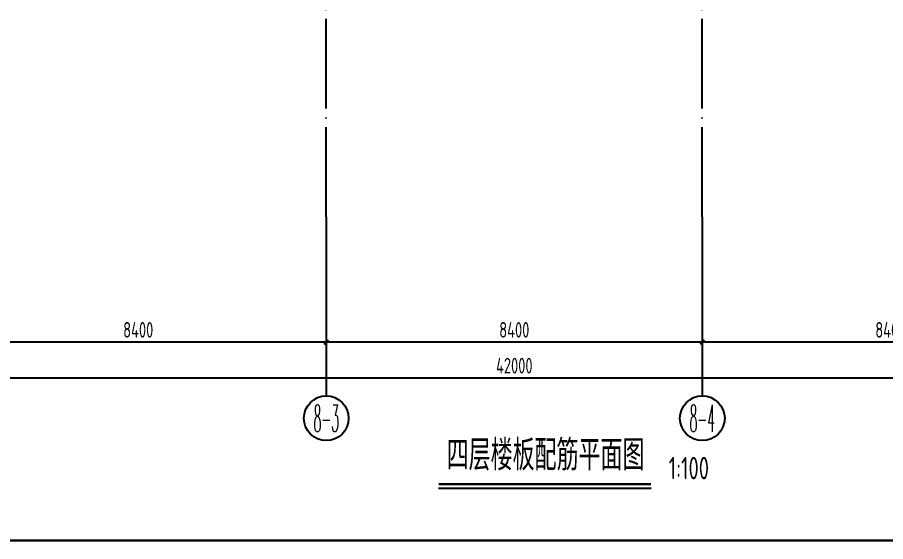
# Model space of a CAD drawing. Extents: x -765033 to 1614171, y -1073 to 729564.
# Drawn here: x 1327454 to 1346849, y 164637 to 176349 of the extents above; entities that cross this region are included whole.
import ezdxf
from ezdxf.enums import TextEntityAlignment as Align

# ---------------------------------------------------------------- set-up
doc = ezdxf.new("R2010")
doc.units = 0
doc.header["$LTSCALE"] = 1000
doc.header["$MEASUREMENT"] = 0
doc.linetypes.add('109-34 轴网$0$L1$0$$AUDIT_BAD_LTYPE1', pattern=[0])
doc.linetypes.add('DOTE', pattern=[2.42, 2, -0.2, 0.02, -0.2])
doc.layers.get('Defpoints').update_dxf_attribs({"color": 167})
for name, color, linetype in [('a-dote', 14, 'DOTE'), ('a-dote-dim', 3, 'Continuous'), ('s-dim', 3, 'Continuous'), ('s-dote-text', 7, 'Continuous'), ('s-num', 90, 'Continuous'), ('结-尺寸标注', 3, 'Continuous')]:
    doc.layers.add(name, color=color, linetype=linetype)
doc.styles.add('TSSD_Axis', font='Complex.shx', dxfattribs={"width": 0.7, "bigfont": 'hztxt.shx'})
doc.styles.add('TSSD_Dimension', font='tssdeng.shx', dxfattribs={"width": 0.7, "bigfont": 'Hztxt.shx'})
doc.styles.add('TSSD_NORM', font='tssdeng.shx', dxfattribs={"bigfont": 'hztxt.shx'})
doc.styles.add('黑体', font='', dxfattribs={"width": 0.6})
doc.styles.get('黑体').set_extended_font_data('SimSun')
doc.dimstyles.new('TSSD_100_100', dxfattribs={"dimtxt": 300, "dimasz": 100, "dimexe": 100, "dimexo": 250, "dimgap": 100, "dimtad": 1, "dimdec": 0, "dimzin": 0, "dimdsep": 46, "dimtxsty": 'TSSD_Dimension', "dimblk": 'ARCHTICK', "dimblk1": 'ARCHTICK', "dimblk2": 'ARCHTICK', "dimcen": 0, "dimdle": 100, "dimclrt": 7, "dimadec": 0, "dimazin": 0, "dimtfac": 1, "dimtdec": 0, "dimtix": 1, "dimtmove": 2, "dimatfit": 3, "dimfxl": 1, "dimtolj": 1, "dimtzin": 0, "dimarcsym": 0})

# ---------------------------------------------------------------- blocks, each defined once
blk = doc.blocks.new('图框-A1')
at = {"const_width": 0.5}
blk.add_lwpolyline([(766, 584), (25, 584), (25, 10), (766, 10)], close=True, dxfattribs=at)
blk = doc.blocks.new('_ArchTick')
at = {"color": 0, "linetype": 'ByBlock', "const_width": 0.4}
blk.add_lwpolyline([(-0.5, -0.5), (0.5, 0.5)], dxfattribs=at)
blk = doc.blocks.new('*D1017')
at = {"layer": 'Defpoints', "color": 0, "transparency": 16777216}
for p in [(25200, -6200), (33600, -6200), (25200, -8400)]:
    blk.add_point(p, dxfattribs=at)
at = {"layer": 's-dim', "color": 0, "lineweight": -2, "transparency": 16777216}
for p, q in [((25200, -6450), (25200, -8500)), ((33600, -6450), (33600, -8500)), ((33700, -8400), (25100, -8400))]:
    blk.add_line(p, q, dxfattribs=at)
at = {"layer": 's-dim', "color": 0, "lineweight": -2, "transparency": 16777216, "xscale": 100, "yscale": 100, "zscale": 100, "rotation": 180}
blk.add_blockref('_ArchTick', (25200, -8400), dxfattribs=at)
at = {"layer": 's-dim', "color": 0, "lineweight": -2, "transparency": 16777216, "xscale": 100, "yscale": 100, "zscale": 100}
blk.add_blockref('_ArchTick', (33600, -8400), dxfattribs=at)
at = {"layer": 's-dim', "color": 7, "transparency": 16777216, "insert": (29400, -8125), "char_height": 350, "attachment_point": 5, "style": 'TSSD_Dimension'}
blk.add_mtext('\\A1;8400', dxfattribs=at)
blk = doc.blocks.new('*D1018')
at = {"layer": 'Defpoints', "color": 0, "transparency": 16777216}
for p in [(16800, -6200), (25200, -6200), (16800, -8400)]:
    blk.add_point(p, dxfattribs=at)
at = {"layer": 's-dim', "color": 0, "lineweight": -2, "transparency": 16777216}
for p, q in [((16800, -6450), (16800, -8500)), ((25200, -6450), (25200, -8500)), ((25300, -8400), (16700, -8400))]:
    blk.add_line(p, q, dxfattribs=at)
at = {"layer": 's-dim', "color": 0, "lineweight": -2, "transparency": 16777216, "xscale": 100, "yscale": 100, "zscale": 100, "rotation": 180}
blk.add_blockref('_ArchTick', (16800, -8400), dxfattribs=at)
at = {"layer": 's-dim', "color": 0, "lineweight": -2, "transparency": 16777216, "xscale": 100, "yscale": 100, "zscale": 100}
blk.add_blockref('_ArchTick', (25200, -8400), dxfattribs=at)
at = {"layer": 's-dim', "color": 7, "transparency": 16777216, "insert": (21000, -8125), "char_height": 350, "attachment_point": 5, "style": 'TSSD_Dimension'}
blk.add_mtext('\\A1;8400', dxfattribs=at)
blk = doc.blocks.new('*D1019')
at = {"layer": 'Defpoints', "color": 0, "transparency": 16777216}
for p in [(8400, -6200), (16800, -6200), (8400, -8400)]:
    blk.add_point(p, dxfattribs=at)
at = {"layer": 's-dim', "color": 0, "lineweight": -2, "transparency": 16777216}
for p, q in [((8400, -6450), (8400, -8500)), ((16800, -6450), (16800, -8500)), ((16900, -8400), (8300, -8400))]:
    blk.add_line(p, q, dxfattribs=at)
at = {"layer": 's-dim', "color": 0, "lineweight": -2, "transparency": 16777216, "xscale": 100, "yscale": 100, "zscale": 100, "rotation": 180}
blk.add_blockref('_ArchTick', (8400, -8400), dxfattribs=at)
at = {"layer": 's-dim', "color": 0, "lineweight": -2, "transparency": 16777216, "xscale": 100, "yscale": 100, "zscale": 100}
blk.add_blockref('_ArchTick', (16800, -8400), dxfattribs=at)
at = {"layer": 's-dim', "color": 7, "transparency": 16777216, "insert": (12600, -8125), "char_height": 350, "attachment_point": 5, "style": 'TSSD_Dimension'}
blk.add_mtext('\\A1;8400', dxfattribs=at)
blk = doc.blocks.new('*D1037')
at = {"layer": 'a-dote-dim', "color": 0, "lineweight": -2, "transparency": 16777216}
for p, q in [((0, -5650), (0, -9300)), ((42000, -5650), (42000, -9300)), ((-100, -9200), (42100, -9200))]:
    blk.add_line(p, q, dxfattribs=at)
at = {"layer": 'Defpoints', "color": 0, "transparency": 16777216}
for p in [(0, -5400), (42000, -5400), (42000, -9200)]:
    blk.add_point(p, dxfattribs=at)
at = {"layer": 'a-dote-dim', "color": 0, "lineweight": -2, "transparency": 16777216, "xscale": 100, "yscale": 100, "zscale": 100, "rotation": 180}
blk.add_blockref('_ArchTick', (0, -9200), dxfattribs=at)
at = {"layer": 'a-dote-dim', "color": 0, "lineweight": -2, "transparency": 16777216, "xscale": 100, "yscale": 100, "zscale": 100}
blk.add_blockref('_ArchTick', (42000, -9200), dxfattribs=at)
at = {"layer": 'a-dote-dim', "color": 7, "transparency": 16777216, "insert": (21000, -8925), "char_height": 350, "attachment_point": 5, "style": 'TSSD_Dimension'}
blk.add_mtext('\\A1;42000', dxfattribs=at)
blk = doc.blocks.new('ts_axno')
at = {"color": 0, "linetype": 'ByBlock', "lineweight": -2}
blk.add_circle((0, 0), 0.5, dxfattribs=at)
at = {"color": 0, "linetype": 'ByBlock', "lineweight": -2, "style": 'TSSD_Axis', "width": 0.7}
blk.add_attdef('A', text='', height=0.6, dxfattribs=at).set_placement((0, 0), align=Align.MIDDLE_CENTER)
blk = doc.blocks.new('A$C45ED3BFD')
at = {"layer": 'a-dote'}
for p, q in [((16800, -5600), (16800, 37800)), ((25200, -5600), (25200, 37800))]:
    blk.add_line(p, q, dxfattribs=at)
at = {"layer": 's-dote-text'}
for p, q in [((16800, -5600), (16800, -9600)), ((25200, -5600), (25200, -9600))]:
    blk.add_line(p, q, dxfattribs=at)
ref = blk.add_blockref('ts_axno', (16800, -10100), dxfattribs=dict(at, xscale=1000, yscale=1000, zscale=1000))
ref.add_attrib('3', '8-3', dxfattribs={"height": 600, "rotation": 360, "style": 'TSSD_Axis', "width": 0.333333}).set_placement((16800, -10100), align=Align.MIDDLE_CENTER)
ref = blk.add_blockref('ts_axno', (25200, -10100), dxfattribs=dict(at, xscale=1000, yscale=1000, zscale=1000))
ref.add_attrib('4', '8-4', dxfattribs={"height": 600, "rotation": 360, "style": 'TSSD_Axis', "width": 0.333333}).set_placement((25200, -10100), align=Align.MIDDLE_CENTER)
at = {"layer": 'a-dote-dim'}
dim = blk.add_linear_dim(base=(42000, -9200), p1=(0, -5400), p2=(42000, -5400), angle=180, dimstyle='TSSD_100_100', dxfattribs=at)
dim.commit()
dim.dimension.update_dxf_attribs({"geometry": '*D1037', "text_midpoint": (21000, -8925)})
at = {"layer": 's-dim'}
for base, p1, p2, picture, middle in [((8400, -8400), (16800, -6200), (8400, -6200), '*D1019', (12600, -8125)), ((16800, -8400), (25200, -6200), (16800, -6200), '*D1018', (21000, -8125)), ((25200, -8400), (33600, -6200), (25200, -6200), '*D1017', (29400, -8125))]:
    dim = blk.add_linear_dim(base=base, p1=p1, p2=p2, dimstyle='TSSD_100_100', dxfattribs=at)
    dim.commit()
    dim.dimension.update_dxf_attribs({"geometry": picture, "text_midpoint": middle})

msp = doc.modelspace()

# ---------------------------------------------------------------- linework, layer by layer
at = {"layer": 's-num', "const_width": 50}
msp.add_lwpolyline([(1341609.4, 165921.3), (1336864.6, 165921.3)], dxfattribs=at)
at = {"layer": 's-num'}
msp.add_lwpolyline([(1341609.4, 165821.3), (1336864.6, 165821.3)], dxfattribs=at)

# ---------------------------------------------------------------- block references
at = {"xscale": 100, "yscale": 100, "zscale": 100}
msp.add_blockref('图框-A1', (1300394.7, 163661.6), dxfattribs=at)
at = {"layer": 's-dim', "linetype": '109-34 轴网$0$L1$0$$AUDIT_BAD_LTYPE1'}
msp.add_blockref('A$C45ED3BFD', (1317553.9, 177493.1), dxfattribs=at)

# ---------------------------------------------------------------- texts
at = {"layer": '结-尺寸标注', "style": '黑体', "width": 0.6}
msp.add_text('四层楼板配筋平面图', height=600, dxfattribs=at).set_placement((1339252.5, 166113.4), align=Align.BOTTOM_CENTER)
at = {"layer": '结-尺寸标注', "style": 'TSSD_NORM', "width": 0.7}
msp.add_text('1:100', height=500, dxfattribs=at).set_placement((1342002.5, 165879.2), align=Align.BOTTOM_LEFT)

doc.saveas('drawing.dxf')
